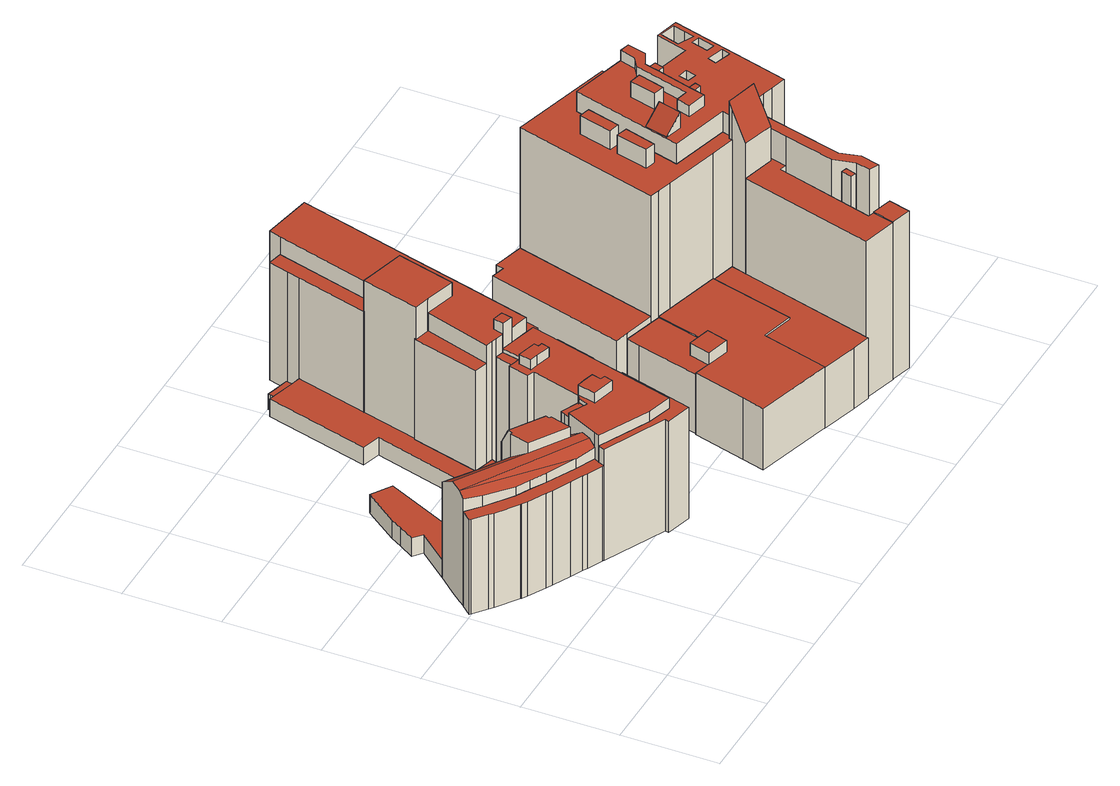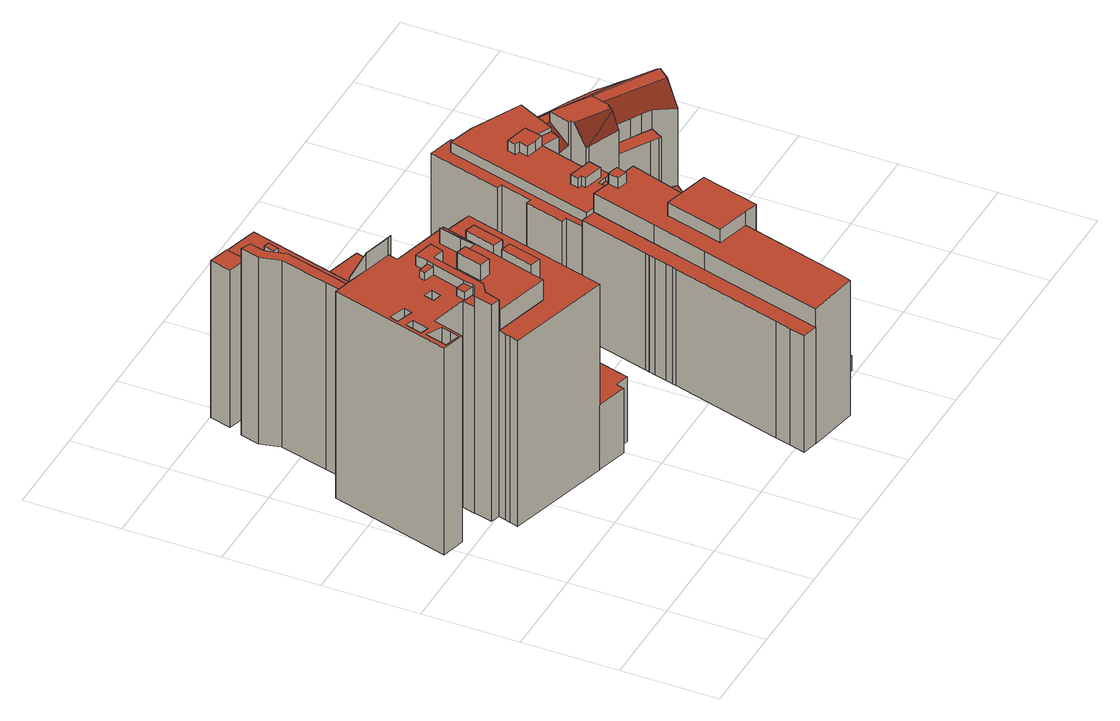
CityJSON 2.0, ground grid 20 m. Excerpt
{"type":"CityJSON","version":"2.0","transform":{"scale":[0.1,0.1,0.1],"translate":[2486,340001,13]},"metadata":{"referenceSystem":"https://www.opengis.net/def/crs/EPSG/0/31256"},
"CityObjects":{
"building1":{"type":"Building","children":["building1-1","building1-2","building1-3","building1-4","building1-5","building1-6"]},
"building1-1":{"type":"BuildingPart","attributes":{"Blattnummer":"105080","HoeheDach":"43","HoeheGrund":"14","NiedrigsteTraufeDesGebaeudes":"43","roofType":"FLACHDACH","measuredHeight":29.39},"parents":["building1"],"geometry":[{"type":"Solid","lod":"2","boundaries":[[[[0,1,2,3,4,5,6]],[[7,8,9,10,11,12,13]],[[11,0,6,12]],[[10,1,0,11]],[[9,2,1,10]],[[8,3,2,9]],[[7,4,3,8]],[[13,5,4,7]],[[12,6,5,13]]]],"semantics":{"surfaces":[{"type":"GroundSurface"},{"type":"RoofSurface","Dachneigung":"90.0","Dachorientierung":"-1.0","Flaeche":"13.28"},{"type":"WallSurface"}],"values":[[0,1,2,2,2,2,2,2,2]]}}]},
"building1-2":{"type":"BuildingPart","attributes":{"Blattnummer":"105080","HoeheDach":"41","HoeheGrund":"14","NiedrigsteTraufeDesGebaeudes":"41","roofType":"FLACHDACH","measuredHeight":26.46},"parents":["building1"],"geometry":[{"type":"Solid","lod":"2","boundaries":[[[[14,15,16,17]],[[18,19,20,21]],[[19,14,17,20]],[[18,15,14,19]],[[21,16,15,18]],[[20,17,16,21]]]],"semantics":{"surfaces":[{"type":"GroundSurface"},{"type":"RoofSurface","Dachneigung":"90.0","Dachorientierung":"-1.0","Flaeche":"8.17"},{"type":"WallSurface"}],"values":[[0,1,2,2,2,2]]}}]},
"building1-3":{"type":"BuildingPart","attributes":{"Blattnummer":"105080","HoeheDach":"41","HoeheGrund":"14","NiedrigsteTraufeDesGebaeudes":"41","roofType":"FLACHDACH","measuredHeight":26.39},"parents":["building1"],"geometry":[{"type":"Solid","lod":"2","boundaries":[[[[22,23,24,25,26]],[[27,28,29,30,31]],[[29,22,26,30]],[[28,23,22,29]],[[27,24,23,28]],[[31,25,24,27]],[[30,26,25,31]]]],"semantics":{"surfaces":[{"type":"GroundSurface"},{"type":"RoofSurface","Dachneigung":"90.0","Dachorientierung":"-1.0","Flaeche":"9.38"},{"type":"WallSurface"}],"values":[[0,1,2,2,2,2,2]]}}]},
"building1-4":{"type":"BuildingPart","attributes":{"Blattnummer":"105080","HoeheDach":"44","HoeheGrund":"14","NiedrigsteTraufeDesGebaeudes":"44","roofType":"FLACHDACH","measuredHeight":29.48},"parents":["building1"],"geometry":[{"type":"Solid","lod":"2","boundaries":[[[[32,33,34,35,36,37,38]],[[39,40,41,42,43,44,45]],[[43,32,38,44]],[[42,33,32,43]],[[41,34,33,42]],[[40,35,34,41]],[[39,36,35,40]],[[45,37,36,39]],[[44,38,37,45]]]],"semantics":{"surfaces":[{"type":"GroundSurface"},{"type":"RoofSurface","Dachneigung":"90.0","Dachorientierung":"-1.0","Flaeche":"17.14"},{"type":"WallSurface"}],"values":[[0,1,2,2,2,2,2,2,2]]}}]},
"building1-5":{"type":"BuildingPart","attributes":{"Blattnummer":"105080","HoeheDach":"39","HoeheGrund":"14","NiedrigsteTraufeDesGebaeudes":"39","roofType":"FLACHDACH","measuredHeight":25.22},"parents":["building1"],"geometry":[{"type":"Solid","lod":"2","boundaries":[[[[46,47,48,49,50,51,52,53,54,55,56,57,58,59,60]],[[61,62,63,64,65,66,67,68,69,70,71,72,73,74,75]],[[73,46,60,74]],[[72,47,46,73]],[[71,48,47,72]],[[70,49,48,71]],[[69,50,49,70]],[[68,51,50,69]],[[67,52,51,68]],[[66,53,52,67]],[[65,54,53,66]],[[64,55,54,65]],[[63,56,55,64]],[[62,57,56,63]],[[61,58,57,62]],[[75,59,58,61]],[[74,60,59,75]]]],"semantics":{"surfaces":[{"type":"GroundSurface"},{"type":"RoofSurface","Dachneigung":"90.0","Dachorientierung":"-1.0","Flaeche":"104.22"},{"type":"WallSurface"}],"values":[[0,1,2,2,2,2,2,2,2,2,2,2,2,2,2,2,2]]}}]},
"building1-6":{"type":"BuildingPart","attributes":{"Blattnummer":"105080","HoeheDach":"41","HoeheGrund":"14","NiedrigsteTraufeDesGebaeudes":"41","roofType":"FLACHDACH","measuredHeight":27.42},"parents":["building1"],"geometry":[{"type":"Solid","lod":"2","boundaries":[[[[76,77,78,79,80,81,82,83,84,85,86,87,88,89,90,91,48,47,46,60],[92,93,94,95,96,97,98],[99,100,101,102,103,104,105]],[[106,107,108,109,110,111,112,113,114,115,116,117,118,119,120,121,122,123,124,125],[126,127,128,129,130,131,132],[133,134,135,136,137,138,139]],[[123,76,60,124]],[[122,77,76,123]],[[121,78,77,122]],[[120,79,78,121]],[[119,80,79,120]],[[118,81,80,119]],[[117,82,81,118]],[[116,83,82,117]],[[115,84,83,116]],[[114,85,84,115]],[[113,86,85,114]],[[112,87,86,113]],[[111,88,87,112]],[[110,89,88,111]],[[109,90,89,110]],[[108,91,90,109]],[[107,48,91,108]],[[106,47,48,107]],[[125,46,47,106]],[[124,60,46,125]],[[130,92,98,131]],[[129,93,92,130]],[[128,94,93,129]],[[127,95,94,128]],[[126,96,95,127]],[[132,97,96,126]],[[131,98,97,132]],[[137,99,105,138]],[[136,100,99,137]],[[135,101,100,136]],[[134,102,101,135]],[[133,103,102,134]],[[139,104,103,133]],[[138,105,104,139]]]],"semantics":{"surfaces":[{"type":"GroundSurface"},{"type":"RoofSurface","Dachneigung":"90.0","Dachorientierung":"-1.0","Flaeche":"353.34"},{"type":"WallSurface"}],"values":[[0,1,2,2,2,2,2,2,2,2,2,2,2,2,2,2,2,2,2,2,2,2,2,2,2,2,2,2,2,2,2,2,2,2,2,2]]}}]},
"building2":{"type":"Building","children":["building2-1","building2-2","building2-3","building2-4","building2-5","building2-6","building2-7","building2-8","building2-9","building2-10","building2-11","building2-12"]},
"building2-1":{"type":"BuildingPart","attributes":{"Blattnummer":"105080","HoeheDach":"47","HoeheGrund":"14","NiedrigsteTraufeDesGebaeudes":"47","roofType":"FLACHDACH","measuredHeight":32.91},"parents":["building2"],"geometry":[{"type":"Solid","lod":"2","boundaries":[[[[140,141,142,143]],[[144,145,146,147]],[[145,140,143,146]],[[144,141,140,145]],[[147,142,141,144]],[[146,143,142,147]]]],"semantics":{"surfaces":[{"type":"GroundSurface"},{"type":"RoofSurface","Dachneigung":"90.0","Dachorientierung":"-1.0","Flaeche":"5.44"},{"type":"WallSurface"}],"values":[[0,1,2,2,2,2]]}}]},
"building2-2":{"type":"BuildingPart","attributes":{"Blattnummer":"105080","HoeheDach":"18","HoeheGrund":"14","NiedrigsteTraufeDesGebaeudes":"18","roofType":"FLACHDACH","measuredHeight":3.57},"parents":["building2"],"geometry":[{"type":"Solid","lod":"2","boundaries":[[[[148,149,150,151,152,153]],[[154,155,156,157,158,159]],[[157,148,153,158]],[[156,149,148,157]],[[155,150,149,156]],[[154,151,150,155]],[[159,152,151,154]],[[158,153,152,159]]]],"semantics":{"surfaces":[{"type":"GroundSurface"},{"type":"RoofSurface","Dachneigung":"90.0","Dachorientierung":"-1.0","Flaeche":"6.98"},{"type":"WallSurface"}],"values":[[0,1,2,2,2,2,2,2]]}}]},
"building2-3":{"type":"BuildingPart","attributes":{"Blattnummer":"105080","HoeheDach":"32","HoeheGrund":"14","NiedrigsteTraufeDesGebaeudes":"32","roofType":"FLACHDACH","measuredHeight":18.03},"parents":["building2"],"geometry":[{"type":"Solid","lod":"2","boundaries":[[[[160,161,162,163,164,165,166,167]],[[168,169,170,171,172,173,174,175]],[[173,160,167,174]],[[172,161,160,173]],[[171,162,161,172]],[[170,163,162,171]],[[169,164,163,170]],[[168,165,164,169]],[[175,166,165,168]],[[174,167,166,175]]]],"semantics":{"surfaces":[{"type":"GroundSurface"},{"type":"RoofSurface","Dachneigung":"90.0","Dachorientierung":"-1.0","Flaeche":"28.78"},{"type":"WallSurface"}],"values":[[0,1,2,2,2,2,2,2,2,2]]}}]},
"building2-4":{"type":"BuildingPart","attributes":{"Blattnummer":"105080","HoeheDach":"41","HoeheGrund":"14","NiedrigsteTraufeDesGebaeudes":"41","roofType":"FLACHDACH","measuredHeight":26.7},"parents":["building2"],"geometry":[{"type":"Solid","lod":"2","boundaries":[[[[176,177,178,179,180,181]],[[182,183,184,185,186,187]],[[185,176,181,186]],[[184,177,176,185]],[[183,178,177,184]],[[182,179,178,183]],[[187,180,179,182]],[[186,181,180,187]]]],"semantics":{"surfaces":[{"type":"GroundSurface"},{"type":"RoofSurface","Dachneigung":"90.0","Dachorientierung":"-1.0","Flaeche":"69.04"},{"type":"WallSurface"}],"values":[[0,1,2,2,2,2,2,2]]}}]},
"building2-5":{"type":"BuildingPart","attributes":{"Blattnummer":"105080","HoeheDach":"35","HoeheGrund":"14","NiedrigsteTraufeDesGebaeudes":"35","roofType":"FLACHDACH","measuredHeight":21.42},"parents":["building2"],"geometry":[{"type":"Solid","lod":"2","boundaries":[[[[188,189,190,191,192,193,194,195,196,197,198,199,200,201,202,203,204,205,206,207,208,209]],[[210,211,212,213,214,215,216,217,218,219,220,221,222,223,224,225,226,227,228,229,230,231]],[[229,188,209,230]],[[228,189,188,229]],[[227,190,189,228]],[[226,191,190,227]],[[225,192,191,226]],[[224,193,192,225]],[[223,194,193,224]],[[222,195,194,223]],[[221,196,195,222]],[[220,197,196,221]],[[219,198,197,220]],[[218,199,198,219]],[[217,200,199,218]],[[216,201,200,217]],[[215,202,201,216]],[[214,203,202,215]],[[213,204,203,214]],[[212,205,204,213]],[[211,206,205,212]],[[210,207,206,211]],[[231,208,207,210]],[[230,209,208,231]]]],"semantics":{"surfaces":[{"type":"GroundSurface"},{"type":"RoofSurface","Dachneigung":"90.0","Dachorientierung":"-1.0","Flaeche":"79.51"},{"type":"WallSurface"}],"values":[[0,1,2,2,2,2,2,2,2,2,2,2,2,2,2,2,2,2,2,2,2,2,2,2]]}}]},
"building2-6":{"type":"BuildingPart","attributes":{"Blattnummer":"105080","HoeheDach":"48","HoeheGrund":"14","NiedrigsteTraufeDesGebaeudes":"48","roofType":"FLACHDACH","measuredHeight":33.62},"parents":["building2"],"geometry":[{"type":"Solid","lod":"2","boundaries":[[[[232,233,234,235,236,237]],[[238,239,240,241,242,243]],[[241,232,237,242]],[[240,233,232,241]],[[239,234,233,240]],[[238,235,234,239]],[[243,236,235,238]],[[242,237,236,243]]]],"semantics":{"surfaces":[{"type":"GroundSurface"},{"type":"RoofSurface","Dachneigung":"90.0","Dachorientierung":"-1.0","Flaeche":"124.2"},{"type":"WallSurface"}],"values":[[0,1,2,2,2,2,2,2]]}}]},
"building2-7":{"type":"BuildingPart","attributes":{"Blattnummer":"105080","HoeheDach":"18","HoeheGrund":"14","NiedrigsteTraufeDesGebaeudes":"18","roofType":"FLACHDACH","measuredHeight":4.08},"parents":["building2"],"geometry":[{"type":"Solid","lod":"2","boundaries":[[[[166,165,164,244,245,246,247,248,249,250,251,167]],[[252,253,254,255,256,257,258,259,260,261,262,263]],[[261,166,167,262]],[[260,165,166,261]],[[259,164,165,260]],[[258,244,164,259]],[[257,245,244,258]],[[256,246,245,257]],[[255,247,246,256]],[[254,248,247,255]],[[253,249,248,254]],[[252,250,249,253]],[[263,251,250,252]],[[262,167,251,263]]]],"semantics":{"surfaces":[{"type":"GroundSurface"},{"type":"RoofSurface","Dachneigung":"90.0","Dachorientierung":"-1.0","Flaeche":"147.96"},{"type":"WallSurface"}],"values":[[0,1,2,2,2,2,2,2,2,2,2,2,2,2]]}}]},
"building2-8":{"type":"BuildingPart","attributes":{"Blattnummer":"105080","HoeheDach":"41","HoeheGrund":"14","NiedrigsteTraufeDesGebaeudes":"41","roofType":"FLACHDACH","measuredHeight":26.42},"parents":["building2"],"geometry":[{"type":"Solid","lod":"2","boundaries":[[[[264,265,266,267,268,269,270,271,272,273,274,275,276,277,278,279,280]],[[281,282,283,284,285,286,287,288,289,290,291,292,293,294,295,296,297]],[[295,264,280,296]],[[294,265,264,295]],[[293,266,265,294]],[[292,267,266,293]],[[291,268,267,292]],[[290,269,268,291]],[[289,270,269,290]],[[288,271,270,289]],[[287,272,271,288]],[[286,273,272,287]],[[285,274,273,286]],[[284,275,274,285]],[[283,276,275,284]],[[282,277,276,283]],[[281,278,277,282]],[[297,279,278,281]],[[296,280,279,297]]]],"semantics":{"surfaces":[{"type":"GroundSurface"},{"type":"RoofSurface","Dachneigung":"90.0","Dachorientierung":"-1.0","Flaeche":"177.43"},{"type":"WallSurface"}],"values":[[0,1,2,2,2,2,2,2,2,2,2,2,2,2,2,2,2,2,2]]}}]},
"building2-9":{"type":"BuildingPart","attributes":{"Blattnummer":"105080","HoeheDach":"42","HoeheGrund":"14","NiedrigsteTraufeDesGebaeudes":"36","roofType":"PULTDACH","measuredHeight":27.57},"parents":["building2"],"geometry":[{"type":"Solid","lod":"2","boundaries":[[[[298,299,300,301,302,303,304]],[[305,306,307,308,302,309]],[[310,311,309,302,301]],[[312,313,314,315,316,317,308,307]],[[318,319,320,321,322,323,324,325]],[[326,327,328,321,320]],[[329,330,328,327]],[[331,332,333,306,305]],[[300,299,334,335]],[[299,298,336,334]],[[298,304,337,336]],[[304,303,338,337]],[[311,310,339,340]],[[316,315,164,244]],[[315,314,163,164]],[[314,313,162,163]],[[324,323,312,307]],[[318,325,306,333]],[[325,324,307,306]],[[327,326,341,342]],[[330,329,343,160]],[[329,327,342,343]],[[332,331,26,22]],[[302,308,317,316,244,344,345,346,338,303]],[[347,348,340,339,349,335,334,336,337,338,346,345,344,244,164,163,162,350,161,351,352,160,343,342,341,353,354,355,22,26]],[[340,348,347,26,331,305,309,311]],[[321,328,330,160,352,351,161,322]],[[333,332,22,355,354,319,318]],[[353,341,326,320,319,354]],[[323,322,161,350,162,313,312]],[[339,310,301,300,335,349]]]],"semantics":{"surfaces":[{"type":"RoofSurface","Dachneigung":"57.0","Dachorientierung":"209.25","Flaeche":"37.1"},{"type":"RoofSurface","Dachneigung":"89.96","Dachorientierung":"-1.0","Flaeche":"68.69"},{"type":"RoofSurface","Dachneigung":"50.72","Dachorientierung":"210.55","Flaeche":"42.83"},{"type":"RoofSurface","Dachneigung":"54.1","Dachorientierung":"32.54","Flaeche":"75.6"},{"type":"RoofSurface","Dachneigung":"90.0","Dachorientierung":"-1.0","Flaeche":"46.01"},{"type":"RoofSurface","Dachneigung":"33.23","Dachorientierung":"32.54","Flaeche":"23.11"},{"type":"RoofSurface","Dachneigung":"27.0","Dachorientierung":"27.72","Flaeche":"13.84"},{"type":"RoofSurface","Dachneigung":"54.1","Dachorientierung":"32.54","Flaeche":"18.17"},{"type":"WallSurface"},{"type":"GroundSurface"}],"values":[[0,1,2,3,4,5,6,7,8,8,8,8,8,8,8,8,8,8,8,8,8,8,8,8,9,8,8,8,8,8,8]]}}]},
"building2-10":{"type":"BuildingPart","attributes":{"Blattnummer":"105080","HoeheDach":"18","HoeheGrund":"14","NiedrigsteTraufeDesGebaeudes":"18","roofType":"FLACHDACH","measuredHeight":3.98},"parents":["building2"],"geometry":[{"type":"Solid","lod":"2","boundaries":[[[[356,357,358,359,360,361,362,363,364,365,366,367,368,369,370,371,372,373,374,375]],[[376,377,378,379,380,381,382,383,384,385,386,387,388,389,390,391,392,393,394,395]],[[393,356,375,394]],[[392,357,356,393]],[[391,358,357,392]],[[390,359,358,391]],[[389,360,359,390]],[[388,361,360,389]],[[387,362,361,388]],[[386,363,362,387]],[[385,364,363,386]],[[384,365,364,385]],[[383,366,365,384]],[[382,367,366,383]],[[381,368,367,382]],[[380,369,368,381]],[[379,370,369,380]],[[378,371,370,379]],[[377,372,371,378]],[[376,373,372,377]],[[395,374,373,376]],[[394,375,374,395]]]],"semantics":{"surfaces":[{"type":"GroundSurface"},{"type":"RoofSurface","Dachneigung":"90.0","Dachorientierung":"-1.0","Flaeche":"389.96"},{"type":"WallSurface"}],"values":[[0,1,2,2,2,2,2,2,2,2,2,2,2,2,2,2,2,2,2,2,2,2]]}}]},
"building2-11":{"type":"BuildingPart","attributes":{"Blattnummer":"105080","HoeheDach":"45","HoeheGrund":"14","NiedrigsteTraufeDesGebaeudes":"45","roofType":"FLACHDACH","measuredHeight":30.66},"parents":["building2"],"geometry":[{"type":"Solid","lod":"2","boundaries":[[[[396,397,398,399,400,401,402,403,404,405,406,407,408,409,410,411,181,180]],[[412,413,414,415,416,417,418,419,420,421,422,423,424,425,426,427,428,429]],[[427,396,180,428]],[[426,397,396,427]],[[425,398,397,426]],[[424,399,398,425]],[[423,400,399,424]],[[422,401,400,423]],[[421,402,401,422]],[[420,403,402,421]],[[419,404,403,420]],[[418,405,404,419]],[[417,406,405,418]],[[416,407,406,417]],[[415,408,407,416]],[[414,409,408,415]],[[413,410,409,414]],[[412,411,410,413]],[[429,181,411,412]],[[428,180,181,429]]]],"semantics":{"surfaces":[{"type":"GroundSurface"},{"type":"RoofSurface","Dachneigung":"90.0","Dachorientierung":"-1.0","Flaeche":"474.21"},{"type":"WallSurface"}],"values":[[0,1,2,2,2,2,2,2,2,2,2,2,2,2,2,2,2,2,2,2]]}}]},
"building2-12":{"type":"BuildingPart","attributes":{"Blattnummer":"105080","HoeheDach":"41","HoeheGrund":"14","NiedrigsteTraufeDesGebaeudes":"41","roofType":"FLACHDACH","measuredHeight":26.48},"parents":["building2"],"geometry":[{"type":"Solid","lod":"2","boundaries":[[[[430,431,432,433,434,435]],[[436,437,438,439,440,441]],[[439,430,435,440]],[[438,431,430,439]],[[437,432,431,438]],[[436,433,432,437]],[[441,434,433,436]],[[440,435,434,441]]]],"semantics":{"surfaces":[{"type":"GroundSurface"},{"type":"RoofSurface","Dachneigung":"90.0","Dachorientierung":"-1.0","Flaeche":"48.45"},{"type":"WallSurface"}],"values":[[0,1,2,2,2,2,2,2]]}}]},
"building3":{"type":"Building","children":["building3-1","building3-2","building3-3","building3-4","building3-5","building3-6","building3-7","building3-8","building3-9","building3-10","building3-11","building3-12","building3-13","building3-14","building3-15","building3-16","building3-17","building3-18","building3-19","building3-20"]},
"building3-1":{"type":"BuildingPart","attributes":{"Blattnummer":"105080","HoeheDach":"30","HoeheGrund":"14","NiedrigsteTraufeDesGebaeudes":"30","roofType":"FLACHDACH","measuredHeight":16.17},"parents":["building3"],"geometry":[{"type":"Solid","lod":"2","boundaries":[[[[442,443,444,445]],[[446,447,448,449]],[[447,442,445,448]],[[446,443,442,447]],[[449,444,443,446]],[[448,445,444,449]]]],"semantics":{"surfaces":[{"type":"GroundSurface"},{"type":"RoofSurface","Dachneigung":"90.0","Dachorientierung":"-1.0","Flaeche":"22.32"},{"type":"WallSurface"}],"values":[[0,1,2,2,2,2]]}}]},
"building3-2":{"type":"BuildingPart","attributes":{"Blattnummer":"105080","HoeheDach":"27","HoeheGrund":"14","NiedrigsteTraufeDesGebaeudes":"27","roofType":"FLACHDACH","measuredHeight":13.43},"parents":["building3"],"geometry":[{"type":"Solid","lod":"2","boundaries":[[[[443,442,445,450,451,452,453]],[[454,455,456,457,458,459,460]],[[458,443,453,459]],[[457,442,443,458]],[[456,445,442,457]],[[455,450,445,456]],[[454,451,450,455]],[[460,452,451,454]],[[459,453,452,460]]]],"semantics":{"surfaces":[{"type":"GroundSurface"},{"type":"RoofSurface","Dachneigung":"90.0","Dachorientierung":"-1.0","Flaeche":"119.36"},{"type":"WallSurface"}],"values":[[0,1,2,2,2,2,2,2,2]]}}]},
"building3-3":{"type":"BuildingPart","attributes":{"Blattnummer":"105080","HoeheDach":"28","HoeheGrund":"14","NiedrigsteTraufeDesGebaeudes":"28","roofType":"FLACHDACH","measuredHeight":13.93},"parents":["building3"],"geometry":[{"type":"Solid","lod":"2","boundaries":[[[[461,462,463,464,465,466,467,468,469,470,471]],[[472,473,474,475,476,477,478,479,480,481,482]],[[480,461,471,481]],[[479,462,461,480]],[[478,463,462,479]],[[477,464,463,478]],[[476,465,464,477]],[[475,466,465,476]],[[474,467,466,475]],[[473,468,467,474]],[[472,469,468,473]],[[482,470,469,472]],[[481,471,470,482]]]],"semantics":{"surfaces":[{"type":"GroundSurface"},{"type":"RoofSurface","Dachneigung":"90.0","Dachorientierung":"-1.0","Flaeche":"537.52"},{"type":"WallSurface"}],"values":[[0,1,2,2,2,2,2,2,2,2,2,2,2]]}}]},
"building3-4":{"type":"BuildingPart","attributes":{"Blattnummer":"105080","HoeheDach":"56","HoeheGrund":"14","NiedrigsteTraufeDesGebaeudes":"56","roofType":"FLACHDACH","measuredHeight":42.06},"parents":["building3"],"geometry":[{"type":"Solid","lod":"2","boundaries":[[[[483,484,485]],[[486,487,488]],[[486,483,485,487]],[[488,484,483,486]],[[487,485,484,488]]]],"semantics":{"surfaces":[{"type":"GroundSurface"},{"type":"RoofSurface","Dachneigung":"90.0","Dachorientierung":"-1.0","Flaeche":"0.02"},{"type":"WallSurface"}],"values":[[0,1,2,2,2]]}}]},
"building3-5":{"type":"BuildingPart","attributes":{"Blattnummer":"105080","HoeheDach":"29","HoeheGrund":"14","NiedrigsteTraufeDesGebaeudes":"29","roofType":"FLACHDACH","measuredHeight":14.54},"parents":["building3"],"geometry":[{"type":"Solid","lod":"2","boundaries":[[[[484,489,490,491,492,493,494]],[[495,496,497,498,499,500,501]],[[499,484,494,500]],[[498,489,484,499]],[[497,490,489,498]],[[496,491,490,497]],[[495,492,491,496]],[[501,493,492,495]],[[500,494,493,501]]]],"semantics":{"surfaces":[{"type":"GroundSurface"},{"type":"RoofSurface","Dachneigung":"90.0","Dachorientierung":"-1.0","Flaeche":"300.19"},{"type":"WallSurface"}],"values":[[0,1,2,2,2,2,2,2,2]]}}]},
"building3-6":{"type":"BuildingPart","attributes":{"Blattnummer":"105080","HoeheDach":"27","HoeheGrund":"14","NiedrigsteTraufeDesGebaeudes":"27","roofType":"FLACHDACH","measuredHeight":13.69},"parents":["building3"],"geometry":[{"type":"Solid","lod":"2","boundaries":[[[[502,503,504,505,506,507,508,509,510]],[[511,512,513,514,515,516,517,518,519]],[[517,502,510,518]],[[516,503,502,517]],[[515,504,503,516]],[[514,505,504,515]],[[513,506,505,514]],[[512,507,506,513]],[[511,508,507,512]],[[519,509,508,511]],[[518,510,509,519]]]],"semantics":{"surfaces":[{"type":"GroundSurface"},{"type":"RoofSurface","Dachneigung":"90.0","Dachorientierung":"-1.0","Flaeche":"268.83"},{"type":"WallSurface"}],"values":[[0,1,2,2,2,2,2,2,2,2,2]]}}]},
"building3-7":{"type":"BuildingPart","attributes":{"Blattnummer":"105080","HoeheDach":"49","HoeheGrund":"14","NiedrigsteTraufeDesGebaeudes":"49","roofType":"FLACHDACH","measuredHeight":35.59},"parents":["building3"],"geometry":[{"type":"Solid","lod":"2","boundaries":[[[[520,521,522,523]],[[524,525,526,527]],[[525,520,523,526]],[[524,521,520,525]],[[527,522,521,524]],[[526,523,522,527]]]],"semantics":{"surfaces":[{"type":"GroundSurface"},{"type":"RoofSurface","Dachneigung":"90.0","Dachorientierung":"-1.0","Flaeche":"20.2"},{"type":"WallSurface"}],"values":[[0,1,2,2,2,2]]}}]},
"building3-8":{"type":"BuildingPart","attributes":{"Blattnummer":"105080","HoeheDach":"60","HoeheGrund":"14","NiedrigsteTraufeDesGebaeudes":"60","roofType":"FLACHDACH","measuredHeight":46.2},"parents":["building3"],"geometry":[{"type":"Solid","lod":"2","boundaries":[[[[528,529,530,531]],[[532,533,534,535]],[[533,528,531,534]],[[532,529,528,533]],[[535,530,529,532]],[[534,531,530,535]]]],"semantics":{"surfaces":[{"type":"GroundSurface"},{"type":"RoofSurface","Dachneigung":"90.0","Dachorientierung":"-1.0","Flaeche":"15.44"},{"type":"WallSurface"}],"values":[[0,1,2,2,2,2]]}}]},
"building3-9":{"type":"BuildingPart","attributes":{"Blattnummer":"105080","HoeheDach":"49","HoeheGrund":"14","NiedrigsteTraufeDesGebaeudes":"49","roofType":"FLACHDACH","measuredHeight":35.41},"parents":["building3"],"geometry":[{"type":"Solid","lod":"2","boundaries":[[[[536,537,538,539,540,541,542,543,544,545]],[[546,547,548,549,550,551,552,553,554,555]],[[553,536,545,554]],[[552,537,536,553]],[[551,538,537,552]],[[550,539,538,551]],[[549,540,539,550]],[[548,541,540,549]],[[547,542,541,548]],[[546,543,542,547]],[[555,544,543,546]],[[554,545,544,555]]]],"semantics":{"surfaces":[{"type":"GroundSurface"},{"type":"RoofSurface","Dachneigung":"90.0","Dachorientierung":"-1.0","Flaeche":"190.34"},{"type":"WallSurface"}],"values":[[0,1,2,2,2,2,2,2,2,2,2,2]]}}]},
"building3-10":{"type":"BuildingPart","attributes":{"Blattnummer":"105080","HoeheDach":"55","HoeheGrund":"14","NiedrigsteTraufeDesGebaeudes":"55","roofType":"FLACHDACH","measuredHeight":41.49},"parents":["building3"],"geometry":[{"type":"Solid","lod":"2","boundaries":[[[[556,557,558,559]],[[560,561,562,563]],[[561,556,559,562]],[[560,557,556,561]],[[563,558,557,560]],[[562,559,558,563]]]],"semantics":{"surfaces":[{"type":"GroundSurface"},{"type":"RoofSurface","Dachneigung":"90.0","Dachorientierung":"-1.0","Flaeche":"2.71"},{"type":"WallSurface"}],"values":[[0,1,2,2,2,2]]}}]},
"building3-11":{"type":"BuildingPart","attributes":{"Blattnummer":"105080","HoeheDach":"64","HoeheGrund":"14","NiedrigsteTraufeDesGebaeudes":"61","roofType":"PULTDACH","measuredHeight":50.08},"parents":["building3"],"geometry":[{"type":"Solid","lod":"2","boundaries":[[[[564,565,566,567]],[[568,569,570,571]],[[566,565,568,571]],[[565,564,569,568]],[[564,567,570,569]],[[567,566,571,570]]]],"semantics":{"surfaces":[{"type":"RoofSurface","Dachneigung":"47.64","Dachorientierung":"285.42","Flaeche":"25.0"},{"type":"GroundSurface"},{"type":"WallSurface"}],"values":[[0,1,2,2,2,2]]}}]},
"building3-12":{"type":"BuildingPart","attributes":{"Blattnummer":"105080","HoeheDach":"60","HoeheGrund":"14","NiedrigsteTraufeDesGebaeudes":"60","roofType":"FLACHDACH","measuredHeight":46.17},"parents":["building3"],"geometry":[{"type":"Solid","lod":"2","boundaries":[[[[572,573,574,575]],[[576,577,578,579]],[[577,572,575,578]],[[576,573,572,577]],[[579,574,573,576]],[[578,575,574,579]]]],"semantics":{"surfaces":[{"type":"GroundSurface"},{"type":"RoofSurface","Dachneigung":"90.0","Dachorientierung":"-1.0","Flaeche":"16.12"},{"type":"WallSurface"}],"values":[[0,1,2,2,2,2]]}}]},
"building3-13":{"type":"BuildingPart","attributes":{"Blattnummer":"105080","HoeheDach":"56","HoeheGrund":"14","NiedrigsteTraufeDesGebaeudes":"56","roofType":"FLACHDACH","measuredHeight":42.14},"parents":["building3"],"geometry":[{"type":"Solid","lod":"2","boundaries":[[[[580,581,582,583,584,585,586,587,588,589,590,591,592,593,594],[595,596,597,598],[599,600,601,602]],[[488,487,603,604,605,606,607,608,609,610,611,612,613,614,615],[616,617,618,619],[620,621,622,623]],[[613,580,594,614]],[[612,581,580,613]],[[611,582,581,612]],[[610,583,582,611]],[[609,584,583,610]],[[608,585,584,609]],[[607,586,585,608]],[[606,587,586,607]],[[605,588,587,606]],[[604,589,588,605]],[[603,590,589,604]],[[487,591,590,603]],[[488,592,591,487]],[[615,593,592,488]],[[614,594,593,615]],[[617,595,598,618]],[[616,596,595,617]],[[619,597,596,616]],[[618,598,597,619]],[[621,599,602,622]],[[620,600,599,621]],[[623,601,600,620]],[[622,602,601,623]]]],"semantics":{"surfaces":[{"type":"GroundSurface"},{"type":"RoofSurface","Dachneigung":"90.0","Dachorientierung":"-1.0","Flaeche":"384.15"},{"type":"WallSurface"}],"values":[[0,1,2,2,2,2,2,2,2,2,2,2,2,2,2,2,2,2,2,2,2,2,2,2,2]]}}]},
"building3-14":{"type":"BuildingPart","attributes":{"Blattnummer":"105080","HoeheDach":"56","HoeheGrund":"14","NiedrigsteTraufeDesGebaeudes":"56","roofType":"FLACHDACH","measuredHeight":42.26},"parents":["building3"],"geometry":[{"type":"Solid","lod":"2","boundaries":[[[[539,624,625,626,627,628,629,630,631,540]],[[632,633,634,635,636,637,638,639,640,641]],[[639,539,540,640]],[[638,624,539,639]],[[637,625,624,638]],[[636,626,625,637]],[[635,627,626,636]],[[634,628,627,635]],[[633,629,628,634]],[[632,630,629,633]],[[641,631,630,632]],[[640,540,631,641]]]],"semantics":{"surfaces":[{"type":"GroundSurface"},{"type":"RoofSurface","Dachneigung":"90.0","Dachorientierung":"-1.0","Flaeche":"56.92"},{"type":"WallSurface"}],"values":[[0,1,2,2,2,2,2,2,2,2,2,2]]}}]},
"building3-15":{"type":"BuildingPart","attributes":{"Blattnummer":"105080","HoeheDach":"64","HoeheGrund":"14","NiedrigsteTraufeDesGebaeudes":"57","roofType":"PULTDACH","measuredHeight":50.65},"parents":["building3"],"geometry":[{"type":"Solid","lod":"2","boundaries":[[[[642,643,644,645,646,647]],[[648,649,650,651,652,653]],[[646,645,648,653]],[[645,644,649,648]],[[644,643,650,649]],[[643,642,651,650]],[[642,647,652,651]],[[647,646,653,652]]]],"semantics":{"surfaces":[{"type":"RoofSurface","Dachneigung":"28.32","Dachorientierung":"195.32","Flaeche":"59.96"},{"type":"GroundSurface"},{"type":"WallSurface"}],"values":[[0,1,2,2,2,2,2,2]]}}]},
"building3-16":{"type":"BuildingPart","attributes":{"Blattnummer":"105080","HoeheDach":"64","HoeheGrund":"14","NiedrigsteTraufeDesGebaeudes":"64","roofType":"FLACHDACH","measuredHeight":50.17},"parents":["building3"],"geometry":[{"type":"Solid","lod":"2","boundaries":[[[[654,655,656,657]],[[658,659,660,661]],[[659,654,657,660]],[[658,655,654,659]],[[661,656,655,658]],[[660,657,656,661]]]],"semantics":{"surfaces":[{"type":"GroundSurface"},{"type":"RoofSurface","Dachneigung":"90.0","Dachorientierung":"-1.0","Flaeche":"13.96"},{"type":"WallSurface"}],"values":[[0,1,2,2,2,2]]}}]},
"building3-17":{"type":"BuildingPart","attributes":{"Blattnummer":"105080","HoeheDach":"62","HoeheGrund":"14","NiedrigsteTraufeDesGebaeudes":"62","roofType":"FLACHDACH","measuredHeight":48.4},"parents":["building3"],"geometry":[{"type":"Solid","lod":"2","boundaries":[[[[662,663,664,665]],[[666,667,668,669]],[[667,662,665,668]],[[666,663,662,667]],[[669,664,663,666]],[[668,665,664,669]]]],"semantics":{"surfaces":[{"type":"GroundSurface"},{"type":"RoofSurface","Dachneigung":"90.0","Dachorientierung":"-1.0","Flaeche":"3.13"},{"type":"WallSurface"}],"values":[[0,1,2,2,2,2]]}}]},
"building3-18":{"type":"BuildingPart","attributes":{"Blattnummer":"105080","HoeheDach":"63","HoeheGrund":"14","NiedrigsteTraufeDesGebaeudes":"63","roofType":"FLACHDACH","measuredHeight":49.09},"parents":["building3"],"geometry":[{"type":"Solid","lod":"2","boundaries":[[[[670,662,665,671,672,673,674,675,676,582,677,678,679,680]],[[681,682,683,684,685,686,687,688,689,690,691,692,693,694]],[[692,670,680,693]],[[691,662,670,692]],[[690,665,662,691]],[[689,671,665,690]],[[688,672,671,689]],[[687,673,672,688]],[[686,674,673,687]],[[685,675,674,686]],[[684,676,675,685]],[[683,582,676,684]],[[682,677,582,683]],[[681,678,677,682]],[[694,679,678,681]],[[693,680,679,694]]]],"semantics":{"surfaces":[{"type":"GroundSurface"},{"type":"RoofSurface","Dachneigung":"90.0","Dachorientierung":"-1.0","Flaeche":"43.54"},{"type":"WallSurface"}],"values":[[0,1,2,2,2,2,2,2,2,2,2,2,2,2,2,2]]}}]},
"building3-19":{"type":"BuildingPart","attributes":{"Blattnummer":"105080","HoeheDach":"61","HoeheGrund":"14","NiedrigsteTraufeDesGebaeudes":"61","roofType":"FLACHDACH","measuredHeight":46.76},"parents":["building3"],"geometry":[{"type":"Solid","lod":"2","boundaries":[[[[695,696,651,650,697,698,699,700,701,702,703,704,705,706,707,708,709,710,711,712,713,714,715,716,717,718,719,720,721,722,723],[724,725,726,727],[728,729,730,731],[732,733,734,735],[736,737,738,739],[740,741,742,743,744,745],[746,747,748,749]],[[750,751,752,753,754,755,756,757,758,759,760,761,762,763,764,765,766,767,768,769,770,771,772,773,774,775,776,777,778,779,780],[781,782,783,784],[785,786,787,788],[789,790,791,792],[793,794,795,796],[797,798,799,800,801,802],[803,804,566,565]],[[778,695,723,779]],[[777,696,695,778]],[[776,651,696,777]],[[775,650,651,776]],[[774,697,650,775]],[[773,698,697,774]],[[772,699,698,773]],[[771,700,699,772]],[[770,701,700,771]],[[769,702,701,770]],[[768,703,702,769]],[[767,704,703,768]],[[766,705,704,767]],[[765,706,705,766]],[[764,707,706,765]],[[763,708,707,764]],[[762,709,708,763]],[[761,710,709,762]],[[760,711,710,761]],[[759,712,711,760]],[[758,713,712,759]],[[757,714,713,758]],[[756,715,714,757]],[[755,716,715,756]],[[754,717,716,755]],[[753,718,717,754]],[[752,719,718,753]],[[751,720,719,752]],[[750,721,720,751]],[[780,722,721,750]],[[779,723,722,780]],[[782,724,727,783]],[[781,725,724,782]],[[784,726,725,781]],[[783,727,726,784]],[[786,728,731,787]],[[785,729,728,786]],[[788,730,729,785]],[[787,731,730,788]],[[790,732,735,791]],[[789,733,732,790]],[[792,734,733,789]],[[791,735,734,792]],[[794,736,739,795]],[[793,737,736,794]],[[796,738,737,793]],[[795,739,738,796]],[[800,740,745,801]],[[799,741,740,800]],[[798,742,741,799]],[[797,743,742,798]],[[802,744,743,797]],[[801,745,744,802]],[[804,746,749,566]],[[803,747,746,804]],[[565,748,747,803]],[[566,749,748,565]]]],"semantics":{"surfaces":[{"type":"GroundSurface"},{"type":"RoofSurface","Dachneigung":"90.0","Dachorientierung":"-1.0","Flaeche":"523.0"},{"type":"WallSurface"}],"values":[[0,1,2,2,2,2,2,2,2,2,2,2,2,2,2,2,2,2,2,2,2,2,2,2,2,2,2,2,2,2,2,2,2,2,2,2,2,2,2,2,2,2,2,2,2,2,2,2,2,2,2,2,2,2,2,2,2,2,2]]}}]},
"building3-20":{"type":"BuildingPart","attributes":{"Blattnummer":"105080","HoeheDach":"62","HoeheGrund":"14","NiedrigsteTraufeDesGebaeudes":"62","roofType":"FLACHDACH","measuredHeight":48.41},"parents":["building3"],"geometry":[{"type":"Solid","lod":"2","boundaries":[[[[805,806,807,808]],[[809,810,811,812]],[[810,805,808,811]],[[809,806,805,810]],[[812,807,806,809]],[[811,808,807,812]]]],"semantics":{"surfaces":[{"type":"GroundSurface"},{"type":"RoofSurface","Dachneigung":"90.0","Dachorientierung":"-1.0","Flaeche":"4.14"},{"type":"WallSurface"}],"values":[[0,1,2,2,2,2]]}}]}
},
"vertices":[
[395,461,11],[402,488,11],[442,477,11],[440,467,11],[449,465,11],[444,448,11],[412,457,11],[449,465,305],[440,467,305],[442,477,305],[402,488,305],[395,461,305],[412,457,305],[444,448,305],
[412,539,11],[429,534,11],[420,492,11],[400,497,11],[429,534,276],[412,539,276],[400,497,276],[420,492,276],
[311,353,11],[315,362,11],[353,345,11],[344,324,11],[306,343,11],[353,345,275],[315,362,275],[311,353,275],[306,343,275],[344,324,275],
[381,347,11],[402,341,11],[397,322,11],[407,319,11],[402,301,11],[354,313,11],[363,351,11],[402,301,306],[407,319,306],[397,322,306],[402,341,306],[381,347,306],[363,351,306],[354,313,306],
[373,212,9],[424,197,9],[512,512,9],[525,509,9],[515,472,9],[526,469,9],[503,387,9],[492,390,9],[473,323,9],[485,320,9],[442,166,9],[388,181,9],[390,189,9],[261,250,9],[267,264,9],[390,189,261],[388,181,261],[442,166,261],[485,320,261],[473,323,261],[492,390,261],[503,387,261],[526,469,261],[515,472,261],[525,509,261],[512,512,261],[424,197,261],[373,212,261],[267,264,261],[261,250,261],
[273,275,9],[306,343,9],[344,324,9],[353,345,9],[356,346,9],[361,350,9],[362,351,9],[391,453,9],[376,458,9],[388,501,9],[400,497,9],[420,492,9],[429,534,9],[431,534,9],[454,528,9],[493,517,9],[444,448,9],[449,465,9],[440,467,9],[442,477,9],[402,488,9],[395,461,9],[412,457,9],[354,313,9],[402,301,9],[407,319,9],[397,322,9],[402,341,9],[381,347,9],[363,351,9],[424,197,284],[512,512,284],[493,517,284],[454,528,284],[431,534,284],[429,534,284],[420,492,284],[400,497,284],[388,501,284],[376,458,284],[391,453,284],[362,351,284],[361,350,284],[356,346,284],[353,345,284],[344,324,284],[306,343,284],[273,275,284],[267,264,284],[373,212,284],[402,488,284],[442,477,284],[440,467,284],[449,465,284],[444,448,284],[412,457,284],[395,461,284],[402,341,284],[397,322,284],[407,319,284],[402,301,284],[354,313,284],[363,351,284],[381,347,284],
[431,534,11],[437,556,11],[459,550,11],[454,528,11],[437,556,340],[431,534,340],[454,528,340],[459,550,340],
[406,982,12],[408,990,12],[409,995,12],[426,990,12],[458,982,12],[455,968,12],[426,990,47],[409,995,47],[408,990,47],[406,982,47],[455,968,47],[458,982,47],
[217,435,11],[205,408,11],[161,434,11],[140,446,11],[121,458,11],[136,483,11],[140,481,11],[156,471,11],[136,483,192],[121,458,192],[140,446,192],[161,434,192],[205,408,192],[217,435,192],[156,471,192],[140,481,192],
[432,814,10],[473,963,10],[481,990,10],[493,1032,10],[522,1025,10],[461,806,10],[493,1032,277],[481,990,277],[473,963,277],[432,814,277],[461,806,277],[522,1025,277],
[56,397,10],[111,356,10],[140,341,10],[171,324,10],[232,293,10],[273,275,10],[267,264,10],[261,250,10],[258,252,10],[226,267,10],[216,272,10],[191,284,10],[153,302,10],[140,309,10],[103,329,10],[92,336,10],[91,337,10],[46,369,10],[38,376,10],[11,399,10],[8,401,10],[26,422,10],[11,399,224],[38,376,224],[46,369,224],[91,337,224],[92,336,224],[103,329,224],[140,309,224],[153,302,224],[191,284,224],[216,272,224],[226,267,224],[258,252,224],[261,250,224],[267,264,224],[273,275,224],[232,293,224],[171,324,224],[140,341,224],[111,356,224],[56,397,224],[26,422,224],[8,401,224],
[528,788,11],[495,667,11],[431,685,11],[399,693,11],[432,814,11],[461,806,11],[399,693,347],[431,685,347],[495,667,347],[528,788,347],[461,806,347],[432,814,347],
[87,493,11],[139,555,11],[121,570,11],[140,602,11],[154,625,11],[206,694,11],[207,696,11],[249,669,11],[207,696,52],[206,694,52],[154,625,52],[140,602,52],[121,570,52],[139,555,52],[87,493,52],[121,458,52],[136,483,52],[140,481,52],[156,471,52],[249,669,52],
[532,657,11],[564,774,11],[635,1030,11],[668,1023,11],[659,990,11],[650,958,11],[585,726,11],[583,718,11],[582,717,11],[579,703,11],[572,678,11],[568,665,11],[568,664,11],[566,656,11],[525,509,11],[512,512,11],[493,517,11],[525,509,275],[566,656,275],[568,664,275],[568,665,275],[572,678,275],[579,703,275],[582,717,275],[583,718,275],[585,726,275],[650,958,275],[659,990,275],[668,1023,275],[635,1030,275],[564,774,275],[532,657,275],[493,517,275],[512,512,275],
[111,356,244],[140,341,244],[171,324,244],[230,294,246],[35,433,263],[26,422,253],[56,397,249],[288,307,263],[266,321,263],[190,369,263],[54,456,263],[279,289,263],[232,293,246],[273,275,250],[201,410,233],[161,434,235],[140,446,235],[121,458,236],[87,493,227],[76,481,238],[279,365,286],[275,367,286],[277,375,286],[210,418,286],[205,408,286],[201,410,286],[190,369,286],[266,321,286],[285,403,243],[280,406,244],[210,420,283],[218,437,248],[217,435,250],[306,343,234],[311,353,225],[279,365,231],[140,341,11],[171,324,11],[111,356,11],[56,397,11],[26,422,11],[232,293,11],[273,275,11],[285,403,11],[280,406,11],[218,437,11],[76,481,11],[54,456,11],[35,433,11],[288,307,11],[279,289,11],[230,294,11],[201,410,11],[210,418,11],[210,420,11],[277,375,11],[275,367,11],[279,365,11],
[396,695,9],[357,554,9],[387,546,9],[402,542,9],[315,362,9],[311,353,9],[275,367,9],[285,403,9],[280,406,9],[305,454,9],[297,460,9],[294,475,9],[374,757,9],[335,768,9],[394,985,9],[406,982,9],[455,968,9],[473,963,9],[432,814,9],[401,698,9],[473,963,49],[455,968,49],[406,982,49],[394,985,49],[335,768,49],[374,757,49],[294,475,49],[297,460,49],[305,454,49],[280,406,49],[285,403,49],[275,367,49],[311,353,49],[315,362,49],[402,542,49],[387,546,49],[357,554,49],[396,695,49],[401,698,49],[432,814,49],
[530,1050,10],[635,1030,10],[564,774,10],[532,657,10],[493,517,10],[454,528,10],[459,550,10],[437,556,10],[431,534,10],[429,534,10],[412,539,10],[402,542,10],[387,546,10],[431,685,10],[495,667,10],[528,788,10],[528,788,317],[495,667,317],[431,685,317],[387,546,317],[402,542,317],[412,539,317],[429,534,317],[431,534,317],[437,556,317],[459,550,317],[454,528,317],[493,517,317],[532,657,317],[564,774,317],[635,1030,317],[530,1050,317],[522,1025,317],[461,806,317],
[357,554,12],[396,695,12],[401,698,12],[399,693,12],[431,685,12],[387,546,12],[399,693,276],[401,698,276],[396,695,276],[357,554,276],[387,546,276],[431,685,276],
[728,299,9],[775,286,9],[762,242,9],[715,255,9],[775,286,171],[728,299,171],[715,255,171],[762,242,171],
[679,265,9],[715,395,9],[723,423,9],[806,399,9],[715,395,143],[679,265,143],[715,255,143],[728,299,143],[775,286,143],[806,399,143],[723,423,143],
[762,242,7],[775,286,7],[806,399,7],[951,359,7],[904,183,7],[836,201,7],[797,62,7],[634,108,7],[648,155,7],[679,265,7],[715,255,7],[648,155,146],[634,108,146],[797,62,146],[836,201,146],[904,183,146],[951,359,146],[806,399,146],[775,286,146],[762,242,146],[715,255,146],[679,265,146],
[806,399,10],[787,405,10],[835,391,10],[806,399,430],[835,391,430],[787,405,430],
[723,423,10],[694,431,10],[774,718,10],[803,710,10],[808,727,10],[872,709,10],[803,710,156],[774,718,156],[694,431,156],[723,423,156],[787,405,156],[872,709,156],[808,727,156],
[914,34,6],[913,29,6],[875,40,6],[797,62,6],[836,201,6],[904,183,6],[951,359,6],[1002,345,6],[993,313,6],[951,359,143],[904,183,143],[836,201,143],[797,62,143],[875,40,143],[913,29,143],[914,34,143],[993,313,143],[1002,345,143],
[1040,47,6],[1028,2,6],[986,14,6],[998,59,6],[1028,2,362],[1040,47,362],[998,59,362],[986,14,362],
[859,450,10],[877,516,10],[899,509,10],[880,444,10],[877,516,472],[859,450,472],[880,444,472],[899,509,472],
[993,313,5],[1060,295,5],[1071,334,5],[1077,332,5],[1058,264,5],[1044,268,5],[985,63,5],[998,59,5],[986,14,5],[914,34,5],[998,59,360],[985,63,360],[1044,268,360],[1058,264,360],[1077,332,360],[1071,334,360],[1060,295,360],[993,313,360],[914,34,360],[986,14,360],
[1006,108,6],[1013,130,6],[1024,126,6],[1017,104,6],[1013,130,421],[1006,108,421],[1017,104,421],[1024,126,421],
[953,468,511],[917,478,476],[904,430,476],[940,420,511],[917,478,10],[953,468,10],[940,420,10],[904,430,10],
[882,533,10],[901,602,10],[923,596,10],[904,527,10],[901,602,472],[882,533,472],[904,527,472],[923,596,472],
[1085,630,9],[1082,620,9],[1077,604,9],[1075,605,9],[959,637,9],[893,405,9],[1017,371,9],[1011,350,9],[1004,352,9],[1002,345,9],[951,359,9],[835,391,9],[787,405,9],[872,709,9],[1090,648,9],[904,527,9],[923,596,9],[901,602,9],[882,533,9],[880,444,9],[899,509,9],[877,516,9],[859,450,9],[951,359,430],[1002,345,430],[1004,352,430],[1011,350,430],[1017,371,430],[893,405,430],[959,637,430],[1075,605,430],[1077,604,430],[1082,620,430],[1085,630,430],[1090,648,430],[872,709,430],[923,596,430],[904,527,430],[882,533,430],[901,602,430],[899,509,430],[880,444,430],[859,450,430],[877,516,430],
[1097,327,5],[1079,258,5],[1052,156,5],[1062,114,5],[1051,74,5],[1031,82,5],[1039,113,5],[1029,158,5],[1039,113,428],[1031,82,428],[1051,74,428],[1062,114,428],[1052,156,428],[1079,258,428],[1097,327,428],[1077,332,428],[1058,264,428],[1029,158,428],
[1071,334,515],[1011,350,515],[1004,352,515],[1002,345,500],[993,313,439],[1060,295,438],[1002,345,8],[1004,352,8],[1011,350,8],[1071,334,8],[1060,295,8],[993,313,8],
[971,486,10],[986,541,10],[1010,535,10],[994,480,10],[986,541,511],[971,486,511],[994,480,511],[1010,535,511],
[1030,450,9],[1053,443,9],[1049,431,9],[1026,436,9],[1053,443,493],[1030,450,493],[1026,436,493],[1049,431,493],
[1051,521,9],[1019,409,9],[978,420,9],[987,448,9],[1012,442,9],[1045,557,9],[1067,571,9],[1097,599,9],[1087,560,9],[1058,546,9],[1056,541,9],[1087,560,500],[1097,599,500],[1077,604,500],[1067,571,500],[1045,557,500],[1012,442,500],[987,448,500],[978,420,500],[1019,409,500],[1026,436,500],[1030,450,500],[1051,521,500],[1056,541,500],[1058,546,500],
[1097,327,8],[1077,332,8],[1017,371,8],[893,405,8],[959,637,8],[1075,605,8],[1077,604,8],[1067,571,8],[1045,557,8],[1012,442,8],[987,448,8],[978,420,8],[1019,409,8],[1026,436,8],[1049,431,8],[1053,443,8],[1030,450,8],[1051,521,8],[1070,516,8],[1076,535,8],[1056,541,8],[1058,546,8],[1087,560,8],[1079,532,8],[1156,511,8],[1175,577,8],[1224,564,8],[1153,312,8],[1118,321,8],[1095,462,8],[1101,484,8],[1081,489,8],[1075,468,8],[1189,471,8],[1199,506,8],[1182,511,8],[1172,476,8],[1180,434,8],[1186,452,8],[1151,464,8],[1145,446,8],[1010,535,8],[986,541,8],[971,486,8],[994,480,8],[1213,562,8],[1180,572,8],[1174,553,8],[1168,532,8],[1200,516,8],[1206,538,8],[940,420,8],[953,468,8],[917,478,8],[904,430,8],[1224,564,476],[1175,577,476],[1156,511,476],[1079,532,476],[1087,560,476],[1058,546,476],[1056,541,476],[1076,535,476],[1070,516,476],[1051,521,476],[1030,450,476],[1053,443,476],[1049,431,476],[1026,436,476],[1019,409,476],[978,420,476],[987,448,476],[1012,442,476],[1045,557,476],[1067,571,476],[1077,604,476],[1075,605,476],[959,637,476],[893,405,476],[1017,371,476],[1011,350,476],[1071,334,476],[1077,332,476],[1097,327,476],[1118,321,476],[1153,312,476],[1101,484,476],[1095,462,476],[1075,468,476],[1081,489,476],[1199,506,476],[1189,471,476],[1172,476,476],[1182,511,476],[1186,452,476],[1180,434,476],[1145,446,476],[1151,464,476],[986,541,476],[1010,535,476],[994,480,476],[971,486,476],[1168,532,476],[1174,553,476],[1180,572,476],[1213,562,476],[1206,538,476],[1200,516,476],[953,468,476],[940,420,476],
[1076,535,10],[1070,516,10],[1051,521,10],[1056,541,10],[1070,516,494],[1076,535,494],[1056,541,494],[1051,521,494]
]}
